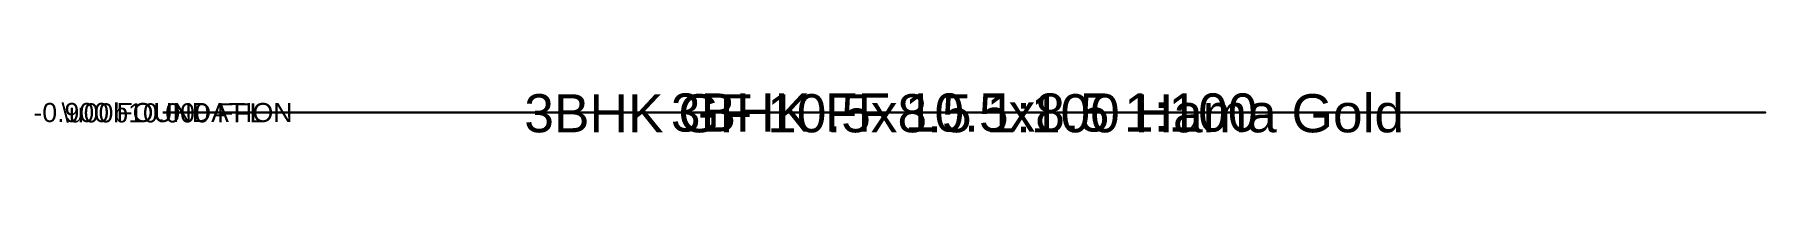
# Model space of a CAD drawing. Header units: millimetres. Extents: x -841 to 10500, y -133 to 133.
import ezdxf
from ezdxf.enums import TextEntityAlignment as Align

# ---------------------------------------------------------------- set-up
doc = ezdxf.new("R2010")
doc.units = ezdxf.units.MM
doc.header["$MEASUREMENT"] = 0
doc.linetypes.add('CENTER', pattern=[2, 1.25, -0.25, 0.25, -0.25])
for name, color, linetype in [('A-ANNO-TEXT', 7, 'Continuous'), ('A-GRID', 6, 'CENTER'), ('A-SECT', 7, 'Continuous'), ('A-STRS', 2, 'Continuous'), ('A-WALL', 7, 'Continuous'), ('A-WALL-115', 3, 'Continuous'), ('A-WALL-230', 4, 'Continuous')]:
    doc.layers.add(name, color=color, linetype=linetype)
doc.styles.get("Standard").update_dxf_attribs({"font": 'arial.ttf'})

msp = doc.modelspace()

# ---------------------------------------------------------------- linework, layer by layer
at = {"layer": 'A-GRID'}
for p, q in [((0, 0), (0, 0)), ((0, 0), (10500, 0)), ((0, 0), (10500, 0)), ((0, 0), (10500, 0)), ((0, 0), (10500, 0)), ((2625, 0), (2625, 0)), ((5250, 0), (5250, 0)), ((10500, 0), (10500, 0))]:
    msp.add_line(p, q, dxfattribs=at)
at = {"layer": 'A-SECT'}
msp.add_lwpolyline([(0, 0), (0, 0), (0, 0), (0, 0)], close=True, dxfattribs=at)
at = {"layer": 'A-STRS'}
for points in [[(5250, 0), (10500, 0), (7875, 0), (7875, 0)], [(6562, 0), (7875, 0), (7875, 0), (7219, 0)]]:
    msp.add_lwpolyline(points, close=True, dxfattribs=at)
at = {"layer": 'A-WALL'}
msp.add_lwpolyline([(0, 0), (0, 0), (0, 0), (0, 0)], close=True, dxfattribs=at)
at = {"layer": 'A-WALL-115'}
for points in [[(0, 0), (5250, 0)], [(2625, 0), (2625, 0)], [(5250, 0), (5250, 0)], [(5250, 0), (5250, 0)], [(5250, 0), (5250, 0)]]:
    msp.add_lwpolyline(points, dxfattribs=at)
at = {"layer": 'A-WALL-230'}
msp.add_lwpolyline([(0, 0), (10500, 0), (10500, 0), (0, 0)], close=True, dxfattribs=at)
msp.add_lwpolyline([(0, 0), (10500, 0), (10500, 0), (0, 0)], close=True, dxfattribs=at)

# ---------------------------------------------------------------- texts
at = {"layer": 'A-ANNO-TEXT'}
for s, height, p in [('3BHK GF 10.5x8.5 1:100 Hama Gold', 250, (5250, 0)), ('3BHK FF 10.5x8.5 1:100', 250, (5250, 0)), ('-0.900 FOUNDATION', 125, (0, 0)), ('\\u00b10.000 FFL', 125, (0, 0))]:
    msp.add_text(s, height=height, dxfattribs=at).set_placement(p, align=Align.MIDDLE)

doc.saveas('drawing.dxf')
